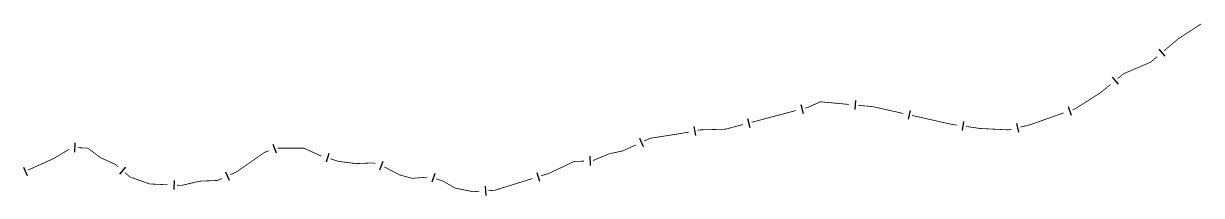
# Model space of a CAD drawing. Extents: x 208948 to 212966, y 4875285 to 4878160.
# Drawn here: x 210666.5 to 211052.5, y 4877831.9 to 4877888.3 of the extents above; entities that cross this region are included whole.
import ezdxf

# ---------------------------------------------------------------- set-up
doc = ezdxf.new("R2010")
doc.units = 0
doc.header["$LTSCALE"] = 1.5
doc.header["$MEASUREMENT"] = 0
doc.layers.add('LM-LIM-SETORES-BAIRROS', color=7, linetype='CONTINUOUS')

msp = doc.modelspace()

# ---------------------------------------------------------------- linework, layer by layer
at = {"layer": 'LM-LIM-SETORES-BAIRROS', "const_width": 0.25}
for points in [[(211052.355776, 4877888.158367), (211045.664087, 4877883.774157)], [(211045.664087, 4877883.774157), (211044.856383, 4877883.244972)], [(211044.856383, 4877883.244972), (211040.24982, 4877879.347111)], [(211035.874127, 4877875.644602), (211027.355446, 4877871.993738)], [(211036.432889, 4877876.1174), (211035.874127, 4877875.644602)], [(211037.959661, 4877877.409285), (211036.432889, 4877876.1174)], [(211027.007029, 4877871.844417), (211024.978538, 4877870.184743)], [(211027.355446, 4877871.993738), (211027.007029, 4877871.844417)], [(211022.656666, 4877868.28503), (211019.560837, 4877865.752078)], [(211019.406658, 4877865.625932), (211011.147568, 4877860.349291)], [(211019.560837, 4877865.752078), (211019.406658, 4877865.625932)], [(210923.480772, 4877860.789333), (210922.500971, 4877860.529728)], [(210924.382147, 4877861.189944), (210923.480772, 4877860.789333)], [(210927.626429, 4877862.631847), (210924.382147, 4877861.189944)], [(210928.074208, 4877862.590055), (210927.626429, 4877862.631847)], [(210937.035262, 4877861.75369), (210928.074208, 4877862.590055)], [(210944.899997, 4877861.019647), (210940.02228, 4877861.474901)], [(210944.998611, 4877860.997437), (210944.899997, 4877861.019647)], [(210954.754238, 4877858.800224), (210944.998611, 4877860.997437)], [(211011.115345, 4877860.328704), (211010.20867, 4877860.007881)], [(211011.147568, 4877860.349291), (211011.115345, 4877860.328704)], [(210919.601036, 4877859.761369), (210905.10136, 4877855.919574)], [(210970.46488, 4877855.261791), (210957.680926, 4877858.14106)], [(211007.380504, 4877859.007145), (210997.010559, 4877855.337779)], [(210884.467207, 4877852.715367), (210882.503194, 4877852.337672)], [(210888.127534, 4877853.419277), (210887.413226, 4877853.28191)], [(210888.400036, 4877853.426739), (210888.127534, 4877853.419277)], [(210896.534004, 4877853.649591), (210888.400036, 4877853.426739)], [(210897.368199, 4877853.870617), (210896.534004, 4877853.649591)], [(210902.201424, 4877855.151215), (210897.368199, 4877853.870617)], [(210971.351254, 4877855.132078), (210970.46488, 4877855.261791)], [(210972.340715, 4877854.987279), (210971.351254, 4877855.132078)], [(210979.907764, 4877853.879905), (210975.309098, 4877854.552881)], [(210980.259688, 4877853.862528), (210979.907764, 4877853.879905)], [(210989.235491, 4877853.419277), (210980.259688, 4877853.862528)], [(210989.248403, 4877853.422289), (210989.235491, 4877853.419277)], [(210990.222245, 4877853.649519), (210989.248403, 4877853.422289)], [(210996.144919, 4877855.031476), (210993.143768, 4877854.331208)], [(210997.010559, 4877855.337779), (210996.144919, 4877855.031476)], [(210871.775222, 4877850.655506), (210869.831537, 4877849.758421)], [(210872.624293, 4877850.787583), (210871.775222, 4877850.655506)], [(210882.139364, 4877852.267705), (210872.624293, 4877850.787583)], [(210882.503194, 4877852.337672), (210882.139364, 4877852.267705)], [(210681.376213, 4877847.021009), (210677.074756, 4877844.471997)], [(210687.52382, 4877847.431106), (210684.198914, 4877847.582239)], [(210688.064544, 4877847.032678), (210687.52382, 4877847.431106)], [(210691.899791, 4877844.206706), (210688.064544, 4877847.032678)], [(210745.447855, 4877846.04922), (210736.861608, 4877840.038847)], [(210745.93395, 4877846.231505), (210745.447855, 4877846.04922)], [(210746.870279, 4877846.582629), (210745.93395, 4877846.231505)], [(210758.345453, 4877847.431106), (210749.716421, 4877847.431106)], [(210758.682687, 4877847.276541), (210758.345453, 4877847.431106)], [(210763.872995, 4877844.897649), (210758.682687, 4877847.276541)], [(210764.150646, 4877844.812218), (210763.872995, 4877844.897649)], [(210858.416996, 4877845.588592), (210853.085277, 4877843.367042)], [(210858.636162, 4877845.634732), (210858.416996, 4877845.588592)], [(210862.792966, 4877846.509849), (210858.636162, 4877845.634732)], [(210863.475822, 4877846.825013), (210862.792966, 4877846.509849)], [(210867.107659, 4877848.501246), (210863.475822, 4877846.825013)], [(210676.238422, 4877843.976392), (210668.013078, 4877840.255403)], [(210677.074756, 4877844.471997), (210676.238422, 4877843.976392)], [(210692.115049, 4877844.10984), (210691.899791, 4877844.206706)], [(210696.506076, 4877842.133878), (210692.115049, 4877844.10984)], [(210696.646434, 4877842.013571), (210696.506076, 4877842.133878)], [(210697.405691, 4877841.36278), (210696.646434, 4877842.013571)], [(210769.861165, 4877843.055135), (210767.017983, 4877843.92996)], [(210769.886243, 4877843.052001), (210769.861165, 4877843.055135)], [(210775.388707, 4877842.364192), (210769.886243, 4877843.052001)], [(210775.843058, 4877842.382364), (210775.388707, 4877842.364192)], [(210781.146564, 4877842.594507), (210775.843058, 4877842.382364)], [(210781.79474, 4877842.351441), (210781.146564, 4877842.594507)], [(210784.831592, 4877841.212621), (210784.603728, 4877841.29807)], [(210785.501848, 4877840.861534), (210784.831592, 4877841.212621)], [(210789.668191, 4877838.679164), (210785.501848, 4877840.861534)], [(210846.901283, 4877843.055135), (210838.948181, 4877839.299503)], [(210847.105872, 4877843.063001), (210846.901283, 4877843.055135)], [(210850.103655, 4877843.178302), (210847.105872, 4877843.063001)], [(210701.342675, 4877837.988222), (210699.683461, 4877839.410405)], [(210702.109899, 4877837.714214), (210701.342675, 4877837.988222)], [(210707.791474, 4877835.685079), (210702.109899, 4877837.714214)], [(210730.537235, 4877837.067954), (210730.0168, 4877836.83665)], [(210731.451047, 4877837.474093), (210730.537235, 4877837.067954)], [(210736.235284, 4877839.600421), (210734.192482, 4877838.692509)], [(210736.861608, 4877840.038847), (210736.235284, 4877839.600421)], [(210789.954054, 4877838.599758), (210789.668191, 4877838.679164)], [(210793.813848, 4877837.527593), (210789.954054, 4877838.599758)], [(210794.804982, 4877837.603833), (210793.813848, 4877837.527593)], [(210798.793199, 4877837.91062), (210794.804982, 4877837.603833)], [(210803.947675, 4877836.606336), (210801.688191, 4877837.359498)], [(210833.238849, 4877837.465677), (210821.782445, 4877833.89485)], [(210838.60997, 4877839.139793), (210836.10295, 4877838.358384)], [(210838.948181, 4877839.299503), (210838.60997, 4877839.139793)], [(210708.757492, 4877835.642619), (210707.791474, 4877835.685079)], [(210713.752669, 4877835.42305), (210708.757492, 4877835.642619)], [(210718.270773, 4877835.224451), (210716.749775, 4877835.291308)], [(210718.736077, 4877835.331828), (210718.270773, 4877835.224451)], [(210724.258943, 4877836.606336), (210718.736077, 4877835.331828)], [(210724.590661, 4877836.619602), (210724.258943, 4877836.606336)], [(210730.0168, 4877836.83665), (210724.590661, 4877836.619602)], [(210804.484505, 4877836.299576), (210803.947675, 4877836.606336)], [(210807.978174, 4877834.303194), (210804.484505, 4877836.299576)], [(210808.935381, 4877834.111753), (210807.978174, 4877834.303194)], [(210813.736031, 4877833.151622), (210808.935381, 4877834.111753)], [(210813.840093, 4877833.158334), (210813.736031, 4877833.151622)], [(210815.835943, 4877833.287099), (210813.840093, 4877833.158334)], [(210820.875772, 4877833.612251), (210818.829719, 4877833.480247)], [(210821.782445, 4877833.89485), (210820.875772, 4877833.612251)]]:
    msp.add_lwpolyline(points, dxfattribs=at)
at = {"layer": 'LM-LIM-SETORES-BAIRROS'}
for points in [[(211038.51752, 4877879.846248), (211040.455347, 4877877.55609)], [(211023.254724, 4877870.712441), (211025.154438, 4877868.390569)], [(210921.150147, 4877861.723576), (210921.918505, 4877858.82364)], [(210939.166002, 4877863.06134), (210938.887213, 4877860.074321)], [(211008.76558, 4877861.088385), (211009.766316, 4877858.260219)], [(210903.750535, 4877857.113422), (210904.518894, 4877854.213487)], [(210957.034945, 4877859.824125), (210956.375781, 4877856.897437)], [(210886.147948, 4877854.566072), (210886.714491, 4877851.620053)], [(210974.536836, 4877856.181872), (210974.102438, 4877853.213489)], [(210991.829083, 4877855.56474), (210992.510771, 4877852.643216)], [(210683.268057, 4877849.1261), (210683.131833, 4877846.129195)], [(210748.216252, 4877848.68937), (210749.269623, 4877845.880383)], [(210868.294991, 4877850.701301), (210869.552165, 4877847.977423)], [(210766.503333, 4877845.657715), (210765.621075, 4877842.790378)], [(210666.483718, 4877841.209897), (210667.720222, 4877838.476573)], [(210699.900391, 4877841.200082), (210697.948017, 4877838.922312)], [(210784.194084, 4877843.053687), (210783.140713, 4877840.2447)], [(210852.044527, 4877844.754061), (210852.159828, 4877841.756277)], [(210732.669462, 4877839.657087), (210733.887878, 4877836.915653)], [(210801.21385, 4877839.09875), (210800.265166, 4877836.252701)], [(210834.701896, 4877839.492866), (210835.594603, 4877836.628765)], [(210715.81661, 4877836.833775), (210715.684869, 4877833.836669)], [(210817.73522, 4877834.912752), (210817.928368, 4877831.918976)]]:
    msp.add_lwpolyline(points, dxfattribs=at)

doc.saveas('drawing.dxf')
